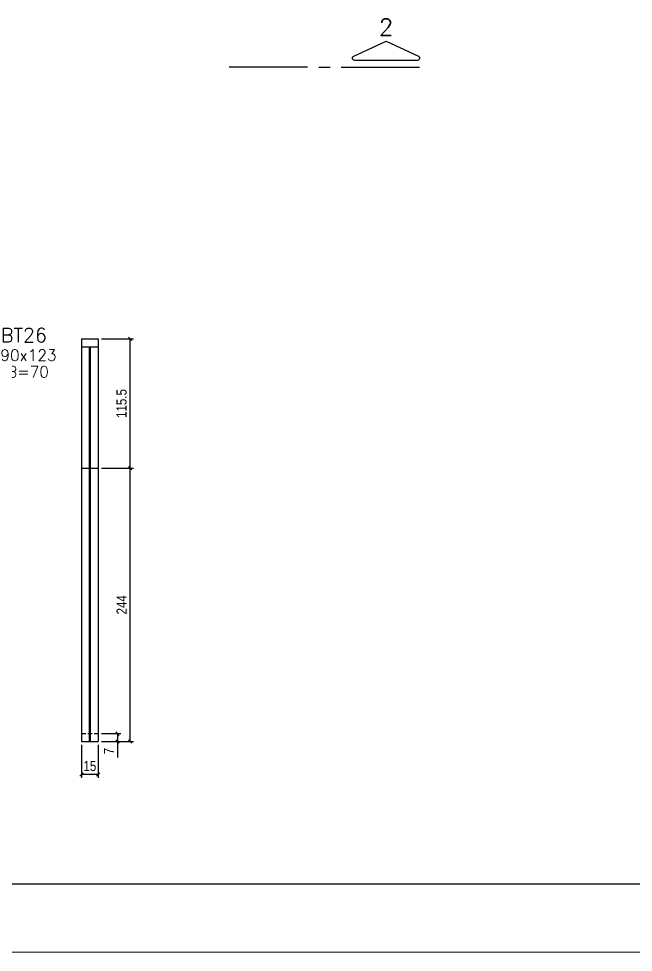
# Model space of a CAD drawing. Extents: x 1860 to 8661, y -614 to 3008.
# Drawn here: x 6581 to 7130, y -614 to 220 of the extents above; entities that cross this region are included whole.
import ezdxf
from ezdxf.enums import TextEntityAlignment as Align

# ---------------------------------------------------------------- set-up
doc = ezdxf.new("R2010")
doc.units = 0
doc.linetypes.add('HIDDEN', pattern=[0.375, 0.25, -0.125])
for name, color, linetype in [('COTA', 241, 'Continuous'), ('F-BLOCOS-DIM', 2, 'Continuous'), ('F-BLOCOS-NOME', 3, 'Continuous'), ('F-CORTE-INDICAÇÃO', 4, 'Continuous'), ('Painéis', 200, 'Continuous'), ('SARR_2.2x7', 40, 'Continuous')]:
    doc.layers.add(name, color=color, linetype=linetype)
doc.layers.add('FOLHA', color=255, linetype='Continuous', lineweight=5)
doc.styles.add('COTA TECNICA-50', font='techl___.ttf', dxfattribs={"height": 9})
doc.styles.add('MCP', font='romans.shx')
doc.styles.add('ROMANS', font='romans.shx')
doc.dimstyles.new('COTA PAINEL-50', dxfattribs={"dimtxt": 9, "dimasz": 3, "dimexe": 3, "dimexo": 3, "dimgap": 3, "dimtad": 1, "dimdec": 1, "dimzin": 12, "dimdsep": 46, "dimtxsty": 'COTA TECNICA-50', "dimblk1": 'OBLIQUE', "dimblk2": 'OBLIQUE', "dimsah": 1, "dimcen": 0.9, "dimclrd": 4, "dimclre": 4, "dimclrt": 240, "dimadec": 1, "dimazin": 3, "dimtfac": 1, "dimtdec": 1, "dimtmove": 0, "dimatfit": 3, "dimfxl": 1, "dimtolj": 1, "dimtzin": 12, "dimarcsym": 0})

# ---------------------------------------------------------------- blocks, each defined once
blk = doc.blocks.new('*U42')
at = {"layer": 'F-CORTE-INDICAÇÃO'}
for p, q in [((70, 0), (0, 0)), ((80, 0), (90, 0)), ((100, 0), (170, 0))]:
    blk.add_line(p, q, dxfattribs=at)
blk.add_lwpolyline([(112, 6, -0.802585), (111.15, 9.81), (140, 23.26), (168.85, 9.81, -0.802585), (168, 6)], format="xyb", close=True, dxfattribs=at)
at = {"layer": 'F-CORTE-INDICAÇÃO', "style": 'ROMANS'}
blk.add_attdef('CORTE', text='', height=15, dxfattribs=at).set_placement((140, 35.76), align=Align.MIDDLE_CENTER)
at = {"layer": 'F-CORTE-INDICAÇÃO', "color": 2, "style": 'ROMANS'}
blk.add_attdef('FOLHA', text='', height=12, dxfattribs=at).set_placement((140, -10), align=Align.MIDDLE_CENTER)
blk = doc.blocks.new('_Oblique')
at = {"color": 0, "linetype": 'ByBlock', "lineweight": -2}
blk.add_line((-0.5, -0.5), (0.5, 0.5), dxfattribs=at)
blk = doc.blocks.new('*D456')
at = {"layer": 'COTA', "color": 4, "lineweight": -2, "transparency": 16777216}
for p, q in [((6636.98, -428.36), (6636.98, -457.85)), ((6651.98, -428.36), (6651.98, -457.85)), ((6651.98, -454.85), (6636.98, -454.85))]:
    blk.add_line(p, q, dxfattribs=at)
at = {"layer": 'Defpoints', "color": 0, "transparency": 16777216}
for p in [(6636.98, -425.36), (6651.98, -425.36), (6636.98, -454.85)]:
    blk.add_point(p, dxfattribs=at)
at = {"layer": 'COTA', "color": 4, "lineweight": -2, "transparency": 16777216, "xscale": 3, "yscale": 3, "zscale": 3, "rotation": 180}
blk.add_blockref('_Oblique', (6636.98, -454.85), dxfattribs=at)
at = {"layer": 'COTA', "color": 4, "lineweight": -2, "transparency": 16777216, "xscale": 3, "yscale": 3, "zscale": 3}
blk.add_blockref('_Oblique', (6651.98, -454.85), dxfattribs=at)
at = {"layer": 'COTA', "color": 240, "transparency": 16777216, "insert": (6644.48, -447.25), "char_height": 9, "attachment_point": 5, "style": 'COTA TECNICA-50'}
blk.add_mtext('\\A1;15', dxfattribs=at)
blk = doc.blocks.new('*D457')
at = {"layer": 'COTA', "color": 4, "lineweight": -2, "transparency": 16777216}
for p, q in [((6654.98, -181.36), (6683.37, -181.36)), ((6680.37, -425.36), (6680.37, -181.36)), ((6654.98, -425.36), (6683.37, -425.36))]:
    blk.add_line(p, q, dxfattribs=at)
at = {"layer": 'Defpoints', "color": 0, "transparency": 16777216}
for p in [(6651.98, -181.36), (6680.37, -181.36), (6651.98, -425.36)]:
    blk.add_point(p, dxfattribs=at)
at = {"layer": 'COTA', "color": 4, "lineweight": -2, "transparency": 16777216, "xscale": 3, "yscale": 3, "zscale": 3}
for p, rotation in [((6680.37, -181.36), 90), ((6680.37, -425.36), 270)]:
    blk.add_blockref('_Oblique', p, dxfattribs=dict(at, rotation=rotation))
at = {"layer": 'COTA', "color": 240, "transparency": 16777216, "insert": (6672.81, -303.36), "char_height": 9, "attachment_point": 5, "rotation": 90, "style": 'COTA TECNICA-50'}
blk.add_mtext('\\A1;244', dxfattribs=at)
blk = doc.blocks.new('*D458')
at = {"layer": 'COTA', "color": 4, "lineweight": -2, "transparency": 16777216}
for p, q in [((6654.98, -65.86), (6683.37, -65.86)), ((6680.37, -181.36), (6680.37, -65.86)), ((6654.98, -181.36), (6683.37, -181.36))]:
    blk.add_line(p, q, dxfattribs=at)
at = {"layer": 'Defpoints', "color": 0, "transparency": 16777216}
for p in [(6651.98, -65.86), (6680.37, -65.86), (6651.98, -181.36)]:
    blk.add_point(p, dxfattribs=at)
at = {"layer": 'COTA', "color": 4, "lineweight": -2, "transparency": 16777216, "xscale": 3, "yscale": 3, "zscale": 3}
for p, rotation in [((6680.37, -65.86), 90), ((6680.37, -181.36), 270)]:
    blk.add_blockref('_Oblique', p, dxfattribs=dict(at, rotation=rotation))
at = {"layer": 'COTA', "color": 240, "transparency": 16777216, "insert": (6672.78, -123.61), "char_height": 9, "attachment_point": 5, "rotation": 90, "style": 'COTA TECNICA-50'}
blk.add_mtext('\\A1;115.5', dxfattribs=at)
blk = doc.blocks.new('*D459')
at = {"layer": 'COTA', "color": 4, "lineweight": -2, "transparency": 16777216}
for p, q in [((6654.98, -418.36), (6672.04, -418.36)), ((6669.04, -418.36), (6669.04, -425.36)), ((6654.98, -425.36), (6672.04, -425.36)), ((6669.04, -425.36), (6669.04, -439.52))]:
    blk.add_line(p, q, dxfattribs=at)
at = {"layer": 'Defpoints', "color": 0, "transparency": 16777216}
for p in [(6651.98, -418.36), (6651.98, -425.36), (6669.04, -425.36)]:
    blk.add_point(p, dxfattribs=at)
at = {"layer": 'COTA', "color": 4, "lineweight": -2, "transparency": 16777216, "xscale": 3, "yscale": 3, "zscale": 3}
for p, rotation in [((6669.04, -418.36), 90), ((6669.04, -425.36), 270)]:
    blk.add_blockref('_Oblique', p, dxfattribs=dict(at, rotation=rotation))
at = {"layer": 'COTA', "color": 240, "transparency": 16777216, "insert": (6661.47, -433.94), "char_height": 9, "attachment_point": 5, "rotation": 90, "style": 'COTA TECNICA-50'}
blk.add_mtext('\\A1;7', dxfattribs=at)

msp = doc.modelspace()

# ---------------------------------------------------------------- linework, layer by layer
at = {"color": 30}
msp.add_line((8600.49, -552.63), (2012.11, -552.63), dxfattribs=at)
at = {"layer": 'FOLHA'}
msp.add_line((8661.45, -613.6), (1859.7, -613.6), dxfattribs=at)
at = {"layer": 'Painéis'}
for p, q in [((6636.98, -65.86), (6636.98, -425.36)), ((6636.98, -65.86), (6651.98, -65.86)), ((6651.98, -65.86), (6651.98, -425.36)), ((6636.98, -181.36), (6651.98, -181.36)), ((6636.98, -425.36), (6651.98, -425.36))]:
    msp.add_line(p, q, dxfattribs=at)
at = {"layer": 'SARR_2.2x7'}
for p, q in [((6636.98, -72.86), (6651.98, -72.86)), ((6643.98, -181.36), (6643.98, -72.86)), ((6644.98, -181.36), (6644.98, -72.86)), ((6643.98, -425.36), (6643.98, -181.36)), ((6644.98, -425.36), (6644.98, -181.36))]:
    msp.add_line(p, q, dxfattribs=at)
at = {"layer": 'SARR_2.2x7', "linetype": 'HIDDEN', "ltscale": 15}
msp.add_line((6636.98, -418.36), (6651.98, -418.36), dxfattribs=at)

# ---------------------------------------------------------------- block references
at = {"layer": 'F-CORTE-INDICAÇÃO', "linetype": 'Continuous'}
ref = msp.add_blockref('*U42', (6768.91, 176.73), dxfattribs=at)
ref.add_attrib('CORTE', '2', dxfattribs={"height": 15, "style": 'ROMANS'}).set_placement((6908.91, 212.49), align=Align.MIDDLE_CENTER)

# ---------------------------------------------------------------- texts
at = {"layer": 'F-BLOCOS-DIM', "linetype": 'Continuous', "style": 'MCP'}
msp.add_text('90x123', height=10, dxfattribs=at).set_placement((6564.56, -75.5), align=Align.TOP_LEFT)
msp.add_text(' hB=70', height=10, dxfattribs=at).set_placement((6555.57, -100.32))
at = {"layer": 'F-BLOCOS-NOME', "linetype": 'Continuous', "style": 'MCP'}
msp.add_text('BT26', height=12.5, dxfattribs=at).set_placement((6564.92, -68.8))

# ---------------------------------------------------------------- dimensions: what is measured, and where the dimension line sits
at = {"layer": 'COTA'}
dim = msp.add_linear_dim(base=(6680.37, -65.86), p1=(6651.98, -181.36), p2=(6651.98, -65.86), angle=90, dimstyle='COTA PAINEL-50', override={"dimtmove": 1}, dxfattribs=at)
dim.commit()
dim.dimension.update_dxf_attribs({"geometry": '*D458', "text_midpoint": (6672.78, -123.61)})
for base, p1, p2, picture, middle in [((6680.37, -181.36), (6651.98, -425.36), (6651.98, -181.36), '*D457', (6672.81, -303.36)), ((6669.04, -425.36), (6651.98, -418.36), (6651.98, -425.36), '*D459', (6661.47, -433.94))]:
    dim = msp.add_linear_dim(base=base, p1=p1, p2=p2, angle=90, dimstyle='COTA PAINEL-50', dxfattribs=at)
    dim.commit()
    dim.dimension.update_dxf_attribs({"geometry": picture, "text_midpoint": middle})
dim = msp.add_linear_dim(base=(6636.98, -454.85), p1=(6651.98, -425.36), p2=(6636.98, -425.36), dimstyle='COTA PAINEL-50', dxfattribs=at)
dim.commit()
dim.dimension.update_dxf_attribs({"geometry": '*D456', "text_midpoint": (6644.48, -447.25)})

doc.saveas('drawing.dxf')
